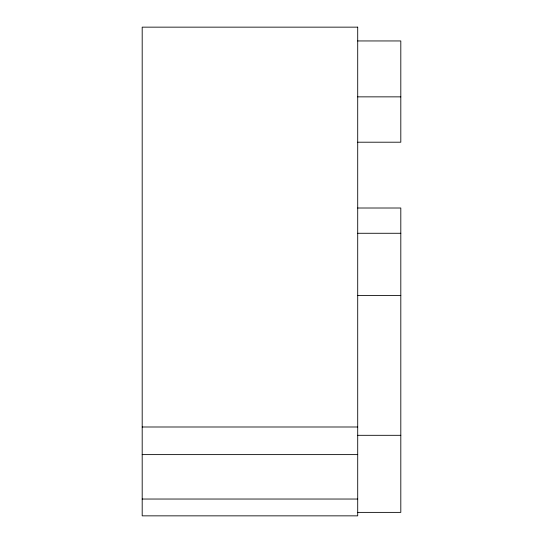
<?xml version="1.0" encoding="UTF-8"?>
<svg xmlns="http://www.w3.org/2000/svg" width="543" height="543" viewBox="0 0 543 543"><rect width="100%" height="100%" fill="white"/><g stroke="black" fill="none" stroke-linecap="round" stroke-linejoin="round"><path stroke-width="0.81" d="M357.708 40.949L400.809 40.949L400.809 142.205L357.708 142.205M357.708 96.858L400.809 96.858M357.708 208.01L400.809 208.01L400.809 512.382L357.708 512.382M357.708 233.273L400.809 233.273M357.708 295.535L400.809 295.535M142.191 426.995L357.708 426.995M357.708 435.31L400.809 435.31M142.191 454.613L357.708 454.613M142.191 499.037L357.708 499.037M357.708 27.15L142.191 27.15L142.191 515.85L357.708 515.85L357.708 27.15"/></g></svg>
